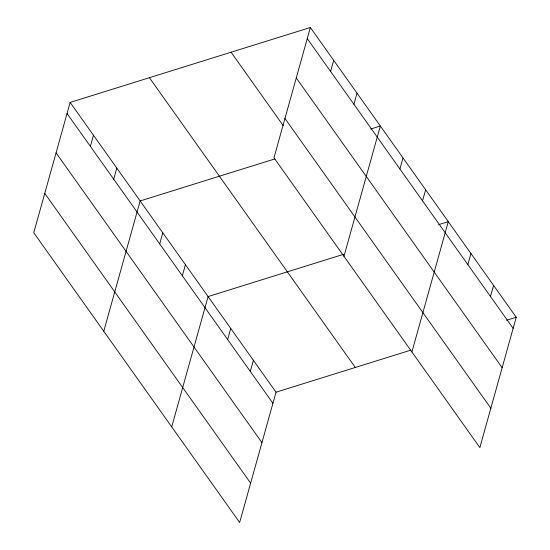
<?xml version="1.0" encoding="UTF-8"?>
<svg xmlns="http://www.w3.org/2000/svg" width="550" height="550" viewBox="0 0 550 550"><rect width="100%" height="100%" fill="white"/><g stroke="black" fill="none" stroke-linecap="round" stroke-linejoin="round"><path stroke-width="0.82" d="M70.146 102.417L33.763 232.732L239.649 522.5L276.031 392.191L70.146 102.417L310.351 27.5L516.237 317.268L479.854 447.583L273.969 157.809L310.351 27.5M90.379 146.355L93.479 135.259M113.713 179.197L116.813 168.101M103.764 331.251L140.147 200.942L274.952 158.895M159.699 243.911L162.793 232.815M182.346 275.791L185.439 264.688M171.71 426.876L208.093 296.567L343.709 254.265M227.638 339.536L230.739 328.439M330.584 71.438L333.685 60.342M250.284 371.408L253.385 360.312M353.918 104.28L357.019 93.184M343.97 256.334L380.353 126.019L370.645 129.051M399.898 168.994L402.999 157.898M422.551 200.867L425.645 189.771M411.909 351.959L448.298 221.643L438.591 224.675M467.844 264.619L470.944 253.522M490.49 296.491L493.591 285.395M276.031 392.191L410.836 350.144M506.529 320.299L516.237 317.268M307.251 38.596L513.136 328.371M296.271 77.935L502.157 367.709M284.948 118.47L490.841 408.237M231.083 52.222L283.209 125.593M149.414 77.694L355.3 367.469M67.045 113.513L272.938 403.288M56.066 152.859L261.951 442.626M44.749 193.387L250.635 483.161"/></g></svg>
